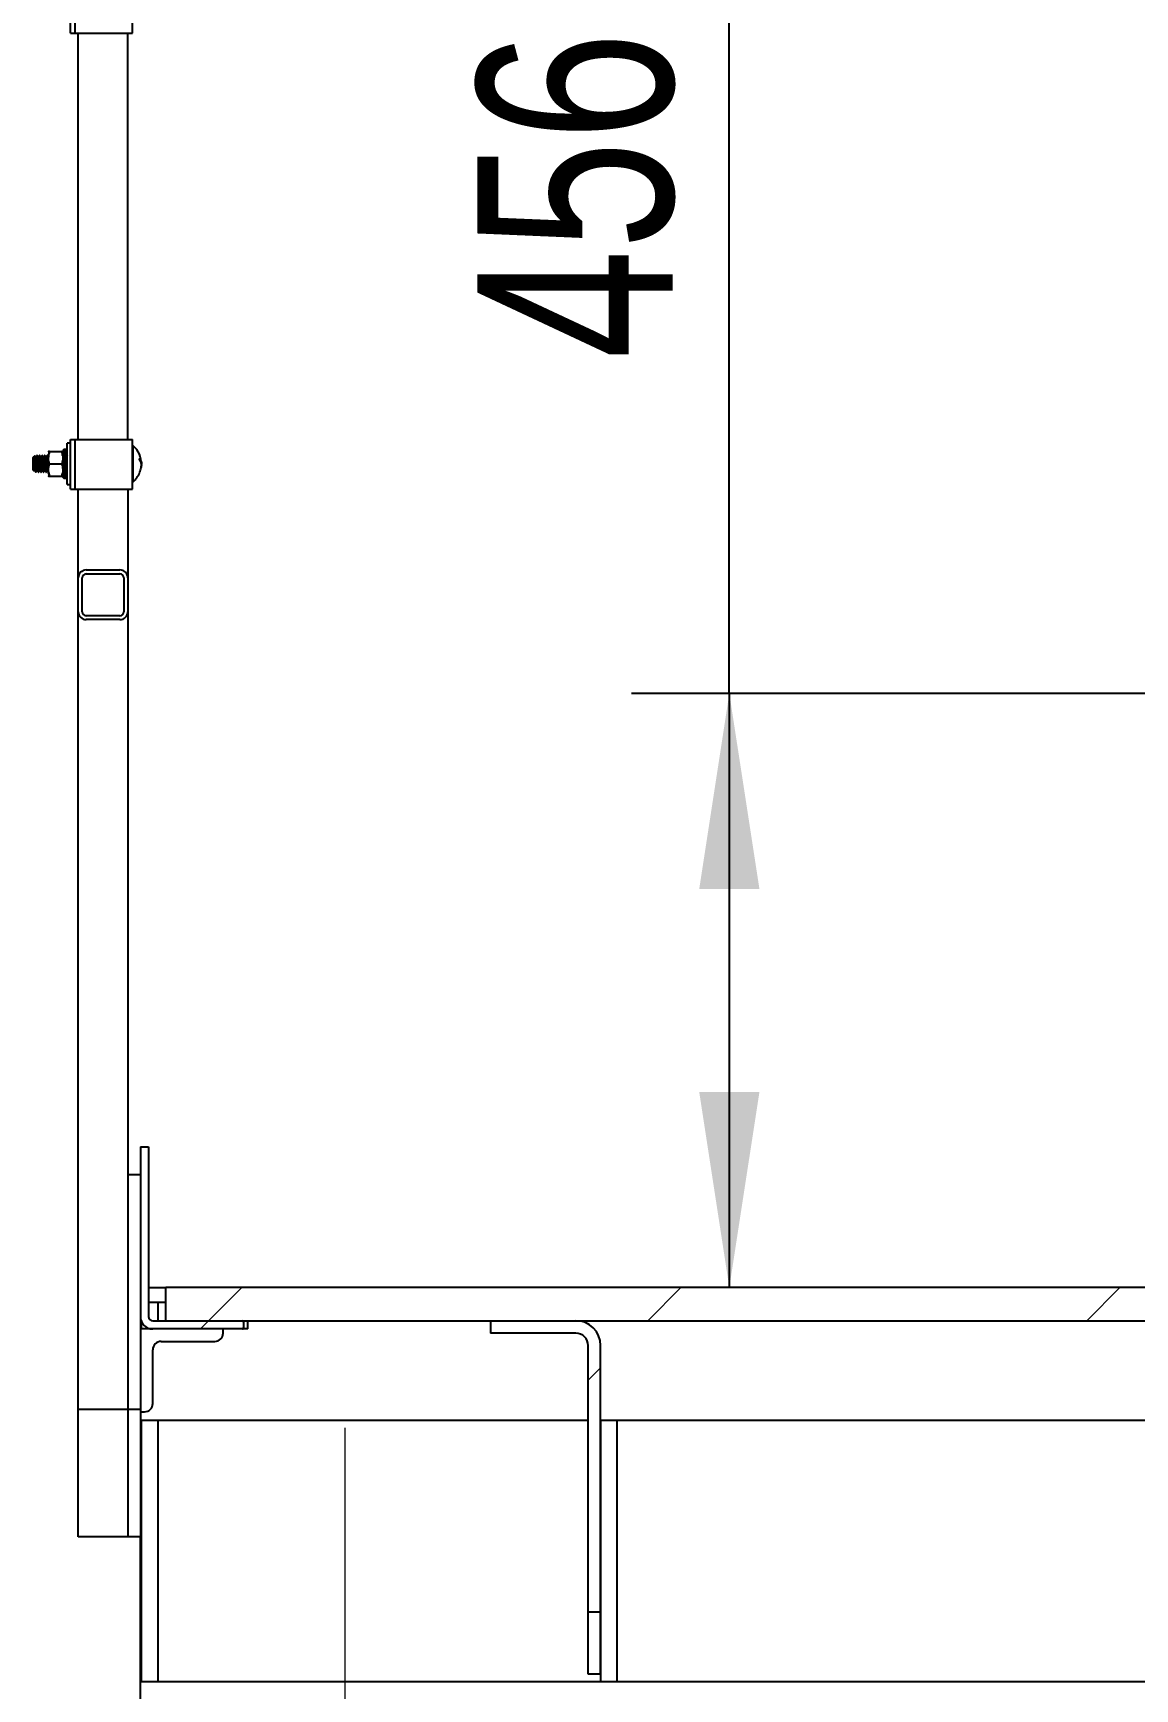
# Model space of a CAD drawing. Header units: millimetres. Extents: x 1293 to 41893, y 1011 to 26911.
# Drawn here: x 29469 to 30032, y 6471 to 7318 of the extents above; entities that cross this region are included whole.
import ezdxf

# ---------------------------------------------------------------- set-up
doc = ezdxf.new("R2010")
doc.units = ezdxf.units.MM
doc.header["$LTSCALE"] = 50
doc.linetypes.add('CENTERX2', pattern=[20.32, 12.7, -2.54, 2.54, -2.54])
doc.layers.add('CAPA_1', color=7, linetype='Continuous')
doc.layers.add('STRUC', color=4, linetype='Continuous')
doc.styles.add('SLDTEXTSTYLE0', font='TXT', dxfattribs={"width": 0.75})
doc.dimstyles.new('SLDDIMSTYLE0', dxfattribs={"dimtxt": 100, "dimasz": 100, "dimexe": 0, "dimexo": 0.0625, "dimgap": 25, "dimtad": 2, "dimdec": 0, "dimlfac": 1.5, "dimrnd": 1e-09, "dimzin": 12, "dimdsep": 46, "dimtxsty": 'SLDTEXTSTYLE0', "dimsah": 1, "dimcen": 0.09, "dimadec": 0, "dimazin": 3, "dimtfac": 1, "dimtdec": 0, "dimtofl": 0, "dimtmove": 0, "dimatfit": 3, "dimfxl": 1, "dimfrac": 2, "dimtolj": 1, "dimtzin": 12, "dimarcsym": 0})
doc.dimstyles.new('SLDDIMSTYLE3', dxfattribs={"dimtxt": 0.18, "dimasz": 100, "dimexe": 0, "dimexo": 0.0625, "dimgap": 0, "dimtad": 0, "dimtih": 1, "dimtoh": 1, "dimdec": 0, "dimrnd": 1e-09, "dimzin": 0, "dimdsep": 46, "dimtxsty": 'Standard', "dimsah": 1, "dimcen": 0.09, "dimadec": 0, "dimazin": 0, "dimtfac": 100, "dimtdec": 0, "dimtofl": 0, "dimtmove": 0, "dimatfit": 3, "dimfxl": 1, "dimfrac": 2, "dimtolj": 1, "dimtzin": 0, "dimarcsym": 0})

# ---------------------------------------------------------------- blocks, each defined once
blk = doc.blocks.new('_D_34')
at = {"layer": 'CAPA_1', "transparency": 16777216}
for p, q in [((29824.99, 6979.97), (29824.99, 7372.75)), ((30369.98, 6979.97), (29774.99, 6979.97)), ((29824.99, 6979.97), (29824.99, 6676.03))]:
    blk.add_line(p, q, dxfattribs=at)
for points in [[(29824.99, 6979.97), (29809.61, 6879.97), (29840.38, 6879.97)], [(29824.99, 6676.03), (29840.38, 6776.03), (29809.61, 6776.03)]]:
    blk.add_solid(points, dxfattribs=at)
at = {"layer": 'CAPA_1', "transparency": 16777216, "insert": (29696.09, 7151.09), "char_height": 100, "attachment_point": 1, "rotation": 90, "style": 'SLDTEXTSTYLE0'}
blk.add_mtext('456', dxfattribs=at)
blk = doc.blocks.new('_D_35')
at = {"layer": 'CAPA_1', "transparency": 16777216}
for p, q in [((30433.48, 6916.47), (30433.48, 4682.7)), ((29628.31, 5040.86), (29628.31, 4682.7)), ((29628.31, 4732.7), (30433.48, 4732.7))]:
    blk.add_line(p, q, dxfattribs=at)
for points in [[(29628.31, 4732.7), (29728.31, 4717.31), (29728.31, 4748.08)], [(30433.48, 4732.7), (30333.48, 4748.08), (30333.48, 4717.31)]]:
    blk.add_solid(points, dxfattribs=at)
at = {"layer": 'CAPA_1', "transparency": 16777216, "insert": (29883.11, 4861.6), "char_height": 100, "attachment_point": 1, "style": 'SLDTEXTSTYLE0'}
blk.add_mtext('1208', dxfattribs=at)

msp = doc.modelspace()

# ---------------------------------------------------------------- hatches: boundary and pattern name
at = {"layer": 'CAPA_1', "linetype": 'Continuous', "lineweight": 18}
h = msp.add_hatch(dxfattribs=at)
h.set_pattern_fill('ANSI32', color=256, scale=50, style=0)
edge = h.paths.add_edge_path(flags=0)
edge.add_arc((29496.1415566, 7039.0007932), 4.064, 90, 180)
edge.add_line((29492.0775566, 7039.0007932), (29492.0775566, 7021.7287932))
edge.add_arc((29496.1415566, 7021.7287932), 4.064, 180, 270)
edge.add_line((29496.1415566, 7017.6647932), (29513.4135566, 7017.6647932))
edge.add_arc((29513.4135566, 7021.7287932), 4.064, 270, 360)
edge.add_line((29517.4775566, 7021.7287932), (29517.4775566, 7039.0007932))
edge.add_arc((29513.4135566, 7039.0007932), 4.064, 0, 90.0000000001)
edge.add_line((29513.4135566, 7043.0647932), (29496.1415566, 7043.0647932))
edge = h.paths.add_edge_path(flags=0)
edge.add_line((29513.4135566, 7019.6967932), (29496.1415566, 7019.6967932))
edge.add_arc((29496.1415566, 7021.7287932), 2.032, 180, 270, ccw=False)
edge.add_line((29494.1095566, 7021.7287932), (29494.1095566, 7039.0007932))
edge.add_arc((29496.1415566, 7039.0007932), 2.032, 90, 180, ccw=False)
edge.add_line((29496.1415566, 7041.0327932), (29513.4135566, 7041.0327932))
edge.add_arc((29513.4135566, 7039.0007932), 2.032, 0, 90.0000000002, ccw=False)
edge.add_line((29515.4455566, 7039.0007932), (29515.4455566, 7021.7287932))
edge.add_arc((29513.4135566, 7021.7287932), 2.032, 270, 360, ccw=False)
h = msp.add_hatch(dxfattribs=at)
h.set_pattern_fill('ANSI32', color=256, scale=50, style=0)
edge = h.paths.add_edge_path(flags=0)
edge.add_arc((29530.1775566, 6661.2147932), 6.35, 180, 270)
edge.add_line((29530.1775566, 6654.8647932), (29575.9850566, 6654.8647932))
edge.add_arc((29575.9850566, 6655.3939599), 0.5291667, 270, 360)
edge.add_line((29576.5142232, 6655.3939599), (29576.5142232, 6658.5689599))
edge.add_arc((29575.9850566, 6658.5689599), 0.5291667, 0, 90)
edge.add_line((29575.9850566, 6659.0981266), (29530.1775566, 6659.0981266))
edge.add_arc((29530.1775566, 6661.2147932), 2.1166667, 180, 270, ccw=False)
edge.add_line((29528.0608899, 6661.2147932), (29528.0608899, 6747.9981266))
edge.add_line((29528.0608899, 6747.9981266), (29523.8275566, 6747.9981266))
edge.add_line((29523.8275566, 6747.9981266), (29523.8275566, 6661.2147932))
h = msp.add_hatch(dxfattribs=at)
h.set_pattern_fill('ANSI34', color=256, scale=50, style=0)
h.paths.add_polyline_path([(30721.1608899, 6659.0981266), (30721.1608899, 6676.0314599), (29536.8442232, 6676.0314599), (29536.8442232, 6659.0981266)], flags=0)
h = msp.add_hatch(dxfattribs=at)
h.set_pattern_fill('ANSI32', color=256, scale=50, angle=3e-322, style=0)
edge = h.paths.add_edge_path(flags=0)
edge.add_line((29752.8108899, 6646.3981266), (29752.8108899, 6510.1686002))
edge.add_line((29752.8108899, 6510.1686002), (29759.1608899, 6510.1686002))
edge.add_line((29759.1608899, 6510.1686002), (29759.1608899, 6646.3981266))
edge.add_arc((29746.4608899, 6646.3981266), 12.7, 0, 90)
edge.add_line((29746.4608899, 6659.0981266), (29702.8108899, 6659.0981266))
edge.add_line((29702.8108899, 6659.0981266), (29702.8108899, 6652.7481266))
edge.add_line((29702.8108899, 6652.7481266), (29746.4608899, 6652.7481266))
edge.add_arc((29746.4608899, 6646.3981266), 6.35, 0, 90, ccw=False)

# ---------------------------------------------------------------- linework, layer by layer
at = {"color": 7, "linetype": 'Continuous', "lineweight": 25}
for p, q in [((29488.1262232, 7317.6647932), (29488.1262232, 7343.0647932)), ((29490.4568899, 7317.6647932), (29490.4568899, 7343.0647932)), ((29519.7902232, 7317.6647932), (29519.7902232, 7343.0647932)), ((29488.1262232, 7317.6647932), (29519.7902232, 7317.6647932)), ((29492.0775566, 7109.7314599), (29492.0775566, 7317.6647932)), ((29517.4775566, 7109.7314599), (29517.4775566, 7317.6647932)), ((29488.1262232, 7107.9746266), (29486.4328899, 7107.9746266)), ((29486.4328899, 7086.8079599), (29486.4328899, 7107.9746266)), ((29488.1262232, 7109.7314599), (29519.7902232, 7109.7314599)), ((29488.1262232, 7084.3314599), (29488.1262232, 7109.7314599)), ((29490.4568899, 7084.3314599), (29490.4568899, 7109.7314599)), ((29519.7902232, 7084.3314599), (29519.7902232, 7109.7314599)), ((29520.0511682, 7106.6269049), (29519.7902232, 7106.3659599)), ((29520.0511682, 7106.6269049), (29520.0511682, 7088.1556816)), ((29469.1211061, 7100.7785863), (29468.9902232, 7100.6477035)), ((29468.9902232, 7094.134883), (29468.9902232, 7100.6477035)), ((29469.8377108, 7101.495191), (29469.1767781, 7100.8342583)), ((29469.9671463, 7097.3912932), (29469.9671463, 7100.37887)), ((29470.4556387, 7100.7785863), (29470.3032602, 7100.7785863)), ((29471.1068899, 7101.6246266), (29470.9440694, 7101.6246266)), ((29471.7582028, 7100.7785863), (29471.6058243, 7100.7785863)), ((29472.409454, 7101.6246266), (29472.2466335, 7101.6246266)), ((29473.0607669, 7100.7785863), (29472.9083885, 7100.7785863)), ((29473.7120181, 7101.6246266), (29473.5491976, 7101.6246266)), ((29474.363331, 7100.7785863), (29474.2109526, 7100.7785863)), ((29475.0145822, 7101.6246266), (29474.8517617, 7101.6246266)), ((29475.6658951, 7100.7785863), (29475.5135167, 7100.7785863)), ((29476.3171463, 7101.6246266), (29476.1543258, 7101.6246266)), ((29476.7997442, 7103.7412932), (29476.7724232, 7103.6939719)), ((29477.3667792, 7097.3912932), (29483.5864006, 7097.3912932)), ((29477.3669655, 7103.7412932), (29483.5862144, 7103.7412932)), ((29484.1807566, 7103.6939719), (29484.1534356, 7103.7412932)), ((29484.7099232, 7104.7572932), (29484.1807566, 7104.2281266)), ((29484.1807566, 7104.2281266), (29484.1807566, 7090.5544599)), ((29485.9037232, 7104.7572932), (29484.7099232, 7104.7572932)), ((29484.7099232, 7104.7572932), (29484.7099232, 7090.0255216)), ((29486.4328899, 7104.2281266), (29485.9037232, 7104.7572932)), ((29485.9037232, 7090.0255216), (29485.9037232, 7104.7572932)), ((29486.5557649, 7101.6059911), (29486.4328899, 7101.3939845)), ((29488.1262232, 7101.4907112), (29488.056593, 7101.6108501)), ((29523.3953328, 7099.8314282), (29523.5533007, 7099.8662009)), ((29468.9902232, 7094.134883), (29469.4240444, 7093.7010618)), ((29469.4806036, 7093.7085122), (29469.6520448, 7094.0040001)), ((29469.6415361, 7094.0040001), (29469.7938811, 7094.0040001)), ((29470.2927873, 7093.1579599), (29470.4556079, 7093.1579599)), ((29470.9441002, 7094.0040001), (29471.0964452, 7094.0040001)), ((29471.5953515, 7093.1579599), (29471.758172, 7093.1579599)), ((29472.2466643, 7094.0040001), (29472.3990093, 7094.0040001)), ((29472.8979156, 7093.1579599), (29473.0607361, 7093.1579599)), ((29473.5492284, 7094.0040001), (29473.7015734, 7094.0040001)), ((29474.2004797, 7093.1579599), (29474.3633002, 7093.1579599)), ((29474.8517925, 7094.0040001), (29475.0041375, 7094.0040001)), ((29475.5030438, 7093.1579599), (29475.6658643, 7093.1579599)), ((29476.1543566, 7094.0040001), (29476.3067016, 7094.0040001)), ((29476.7724232, 7091.0886146), (29476.7997442, 7091.0412932)), ((29477.3669655, 7091.0412932), (29483.5862144, 7091.0412932)), ((29483.5862144, 7091.0412932), (29483.9927706, 7092.6095566)), ((29484.1534356, 7091.0412932), (29484.1807566, 7091.0886146)), ((29484.7099232, 7090.0255216), (29484.1807566, 7090.5546718)), ((29484.1807566, 7090.5544599), (29484.7099232, 7090.0252932)), ((29484.7099232, 7090.0255216), (29485.9037232, 7090.0255216)), ((29484.7099232, 7090.0252932), (29485.9037232, 7090.0252932)), ((29486.4328899, 7090.5546718), (29485.9037232, 7090.0255216)), ((29485.9037232, 7090.0252932), (29486.4328899, 7090.5544599)), ((29486.4328899, 7093.7411786), (29486.5853781, 7094.0040001)), ((29488.0167649, 7094.0264263), (29488.1262232, 7093.8377987)), ((29519.7902232, 7088.4166266), (29520.0511682, 7088.1556816)), ((29486.4328899, 7086.8079599), (29488.1262232, 7086.8079599)), ((29488.1262232, 7084.3314599), (29519.7902232, 7084.3314599)), ((29492.0775566, 6548.5647932), (29492.0775566, 7084.3314599)), ((29517.4775566, 7084.3314599), (29517.4775566, 6548.5647932)), ((29494.1095566, 7021.7287932), (29494.1095566, 7039.0007932)), ((29496.1415566, 7043.0647932), (29513.4135566, 7043.0647932)), ((29496.1415566, 7041.0327932), (29513.4135566, 7041.0327932)), ((29515.4455566, 7039.0007932), (29515.4455566, 7021.7287932)), ((29513.4135566, 7019.6967932), (29496.1415566, 7019.6967932)), ((29513.4135566, 7017.6647932), (29496.1415566, 7017.6647932)), ((29523.8275566, 6747.9981266), (29528.0608899, 6747.9981266)), ((29523.8275566, 6747.9981266), (29523.8275566, 6548.5647932)), ((29528.0608899, 6747.9981266), (29528.0608899, 6661.2147932)), ((29523.8275566, 6733.6981266), (29517.4775566, 6733.6981266)), ((29536.8442232, 6659.0981266), (29536.8442232, 6676.0314599)), ((30721.1608899, 6676.0314599), (29536.8442232, 6676.0314599)), ((29530.1775566, 6659.0981266), (30721.1608899, 6659.0981266)), ((29576.5142232, 6658.5689599), (29576.5142232, 6655.3939599)), ((29578.8608899, 6654.8647932), (29578.8608899, 6659.0981266)), ((29702.8108899, 6659.0981266), (29702.8108899, 6652.7481266)), ((29578.8608899, 6654.8647932), (29523.8275566, 6654.8647932)), ((29534.4108899, 6648.5147932), (29561.9275566, 6648.5147932)), ((29566.1608899, 6652.7481266), (29566.1608899, 6654.8647932)), ((29746.4608899, 6652.7481266), (29702.8108899, 6652.7481266)), ((29530.1775566, 6616.7647932), (29530.1775566, 6644.2814599)), ((29752.8108899, 6478.2981266), (29752.8108899, 6646.3981266)), ((29759.1608899, 6478.2981266), (29759.1608899, 6646.3981266)), ((29523.8275566, 6613.6981266), (29492.0775566, 6613.6981266)), ((29523.8275566, 6612.5314599), (29525.9442232, 6612.5314599)), ((29523.8275566, 6608.2981266), (29752.8108899, 6608.2981266)), ((29759.1608899, 6608.2981266), (30486.1442232, 6608.2981266)), ((29523.8275566, 6548.5647932), (29492.0775566, 6548.5647932)), ((29752.8108899, 6510.1686002), (29759.1608899, 6510.1686002)), ((29759.1608899, 6478.2981266), (29752.8108899, 6478.2981266))]:
    msp.add_line(p, q, dxfattribs=at)
for centre, radius, start, end in [((29519.9595566, 7106.4844932), 0.1693333, 49.9286035059, 57.2473242368), ((29512.3101264, 7097.3912932), 12.0520968, 358.2645266354, 49.9286035048), ((29512.3101264, 7097.3912932), 12.0520968, 310.0713964953, 337.2934563028), ((29519.9595566, 7088.2980932), 0.1693333, 302.7526757636, 310.0713964945), ((29496.1415566, 7039.0007932), 4.064, 90, 180), ((29496.1415566, 7039.0007932), 2.032, 90, 180), ((29513.4135566, 7039.0007932), 4.064, 0, 90), ((29513.4135566, 7039.0007932), 2.032, 0, 90), ((29496.1415566, 7021.7287932), 4.064, 180, 270), ((29496.1415566, 7021.7287932), 2.032, 180, 270), ((29513.4135566, 7021.7287932), 4.064, 270, 0), ((29513.4135566, 7021.7287932), 2.032, 270, 0), ((29530.1775566, 6661.2147932), 6.35, 180, 270), ((29530.1775566, 6661.2147932), 2.1166667, 180, 270), ((29575.9850566, 6658.5689599), 0.5291667, 0, 90), ((29746.4608899, 6646.3981266), 12.7, 0, 90), ((29534.4108899, 6644.2814599), 4.2333333, 90, 180), ((29561.9275566, 6652.7481266), 4.2333333, 270, 0), ((29575.9850566, 6655.3939599), 0.5291667, 270.0000000004, 0), ((29746.4608899, 6646.3981266), 6.35, 0, 90), ((29525.9442232, 6616.7647932), 4.2333333, 270, 0)]:
    msp.add_arc(centre, radius, start, end, dxfattribs=at)
for points, knots in [([(29469.1211061, 7100.1254381), (29469.1211061, 7100.1870145), (29469.1211061, 7100.3548416), (29469.1211061, 7100.5662717), (29469.1211061, 7100.7219336), (29469.1211061, 7100.7910945), (29469.1211061, 7100.7739032), (29469.1211061, 7100.7716832)], [0, 0, 0, 0, 0.1526011998, 0.4159164212, 0.6792316426, 0.9585764717, 1, 1, 1, 1]), ([(29469.1211061, 7100.7374427), (29469.1317084, 7100.7565316), (29469.1688949, 7100.8234842), (29469.235273, 7100.5986842), (29469.3148783, 7099.8495536), (29469.398051, 7098.7209533), (29469.4786819, 7097.3921789), (29469.5593303, 7096.0580782), (29469.6424499, 7094.9455194), (29469.7146147, 7094.2151348), (29469.7613505, 7094.1185204), (29469.7808703, 7094.0781682)], [0, 0, 0, 0, 0.0492385413, 0.1727001517, 0.2954756688, 0.4193160214, 0.5423216711, 0.6653273208, 0.7891676734, 0.9119431905, 1, 1, 1, 1]), ([(29469.450915, 7093.7279325), (29469.44398, 7093.7236529), (29469.4225297, 7093.7104157), (29469.3843316, 7094.1446091), (29469.3408222, 7094.9454192), (29469.2947565, 7096.0299862), (29469.2507461, 7097.2375713), (29469.205302, 7098.4301246), (29469.1624444, 7099.4500581), (29469.1341518, 7099.9122998), (29469.1211061, 7100.1254381)], [0, 0, 0, 0, 0.0672288945, 0.2079414266, 0.3469904503, 0.4840675616, 0.6200200407, 0.7534596215, 0.8863209804, 1, 1, 1, 1]), ([(29469.1211061, 7100.1254381), (29469.1314994, 7100.0170477), (29469.1685512, 7099.6306391), (29469.2353271, 7098.7183166), (29469.3158354, 7097.3914131), (29469.3965175, 7096.0637888), (29469.4796248, 7094.9233542), (29469.5594389, 7094.2201753), (29469.6142517, 7093.9177911), (29469.6415263, 7094.0040666), (29469.6415369, 7094.0040999)], [0, 0, 0, 0, 0.0612507016, 0.2183570454, 0.3744044686, 0.5304518918, 0.6875582356, 0.843313708, 0.9999395719, 1, 1, 1, 1]), ([(29469.1951409, 7100.8158955), (29469.2175974, 7100.8460036), (29469.2936825, 7100.9480134), (29469.4261886, 7100.7475739), (29469.5779402, 7100.1786381), (29469.7408665, 7099.2411113), (29469.8650806, 7098.246422), (29469.9420283, 7097.601737), (29469.9671463, 7097.3912932)], [0, 0, 0, 0, 0.0798747908, 0.2706242467, 0.4706937597, 0.6781190778, 0.8949287831, 1, 1, 1, 1]), ([(29469.9671463, 7100.37887), (29469.9526393, 7100.6647987), (29469.923672, 7101.2357327), (29469.8880396, 7101.5680219), (29469.8683988, 7101.4883689), (29469.863678, 7101.4692237)], [0, 0, 0, 0, 0.4324967276, 0.8635967957, 1, 1, 1, 1]), ([(29470.3123861, 7100.762854), (29470.230427, 7100.9041111), (29470.0868577, 7101.151554), (29469.9433797, 7101.3991536), (29469.8818086, 7101.5054066)], [0, 0, 0, 0, 0.5708675051, 1, 1, 1, 1]), ([(29470.4735707, 7093.2289466), (29470.4675858, 7093.2014716), (29470.4343493, 7093.048891), (29470.3735506, 7093.4122963), (29470.2937307, 7094.3107524), (29470.210601, 7095.7328884), (29470.1300074, 7097.3850826), (29470.0493679, 7099.0704848), (29469.994548, 7099.9428289), (29469.9671463, 7100.37887)], [0, 0, 0, 0, 0.0353903149, 0.1965380881, 0.3567928077, 0.518433567, 0.678987837, 0.839542107, 1, 1, 1, 1]), ([(29469.9671463, 7097.3912932), (29469.9939685, 7096.8377743), (29470.0477945, 7095.7269907), (29470.1308951, 7094.3281537), (29470.2107763, 7093.3490699), (29470.2653997, 7093.2217811), (29470.2927873, 7093.1579599)], [0, 0, 0, 0, 0.249463779, 0.5006157082, 0.7496140559, 1, 1, 1, 1]), ([(29470.3123459, 7100.7285541), (29470.3276263, 7100.7030867), (29470.364692, 7100.6413104), (29470.4128454, 7100.2514768), (29470.4710281, 7099.6244668), (29470.5379225, 7098.7205289), (29470.6183911, 7097.3908221), (29470.6990838, 7096.0639485), (29470.7821883, 7094.9233115), (29470.8620032, 7094.2201875), (29470.9168158, 7093.9177911), (29470.9440904, 7094.0040666), (29470.944101, 7094.0040999)], [0, 0, 0, 0, 0.07277569334, 0.1765318676, 0.22696986846, 0.35634193598, 0.48484201611, 0.61334209625, 0.74271416377, 0.87097383173, 0.99995023941, 1, 1, 1, 1]), ([(29470.9249956, 7101.6059911), (29470.8428721, 7101.4642521), (29470.6830195, 7101.1883585), (29470.5229821, 7100.9126506), (29470.4451632, 7100.7785863)], [0, 0, 0, 0, 0.5137453212, 1, 1, 1, 1]), ([(29470.4556236, 7100.7785365), (29470.4830058, 7100.7274765), (29470.5376232, 7100.6256306), (29470.6175016, 7099.8422655), (29470.7005993, 7098.7228986), (29470.7812502, 7097.3916593), (29470.8618933, 7096.0582186), (29470.9450143, 7094.9454818), (29471.0171788, 7094.2151411), (29471.0639146, 7094.1185223), (29471.0834344, 7094.0781682)], [0, 0, 0, 0, 0.1298337105, 0.2589708261, 0.3892279515, 0.518607124, 0.6479862966, 0.778243422, 0.9073805376, 1, 1, 1, 1]), ([(29470.9241461, 7101.5458923), (29470.9307839, 7101.5767253), (29470.9646724, 7101.7341394), (29471.0261249, 7101.3717546), (29471.1059496, 7100.4711057), (29471.1890655, 7099.0511456), (29471.2697096, 7097.392482), (29471.3503588, 7095.7266698), (29471.4334592, 7094.3282387), (29471.5133404, 7093.3490486), (29471.5679638, 7093.221774), (29471.5953515, 7093.1579599)], [0, 0, 0, 0, 0.029592437, 0.1510806439, 0.2718955838, 0.3937554496, 0.5147962185, 0.6358369874, 0.7576968532, 0.8785117931, 1, 1, 1, 1]), ([(29471.7761348, 7093.2289466), (29471.7701499, 7093.2014723), (29471.7369133, 7093.0488954), (29471.6761155, 7093.4121958), (29471.596292, 7094.3111125), (29471.5131758, 7095.7315391), (29471.4325318, 7097.3900782), (29471.3518826, 7099.0559238), (29471.2687822, 7100.4543459), (29471.188901, 7101.4335383), (29471.1342775, 7101.5608126), (29471.1068899, 7101.6246266)], [0, 0, 0, 0, 0.0267584354, 0.1486014394, 0.2697692102, 0.3919849584, 0.5133792177, 0.634773477, 0.7569892253, 0.878156996, 1, 1, 1, 1]), ([(29471.6149502, 7100.762854), (29471.5329924, 7100.9041133), (29471.3690434, 7101.1866891), (29471.2051987, 7101.4694439), (29471.1232597, 7101.6108501)], [0, 0, 0, 0, 0.4998983482, 1, 1, 1, 1]), ([(29471.61491, 7100.7285541), (29471.6301904, 7100.7030867), (29471.6672561, 7100.6413104), (29471.7154095, 7100.2514768), (29471.7735922, 7099.6244668), (29471.8404866, 7098.7205289), (29471.9209552, 7097.3908221), (29472.001648, 7096.0639485), (29472.0847524, 7094.9233115), (29472.1645673, 7094.2201875), (29472.2193799, 7093.9177911), (29472.2466545, 7094.0040666), (29472.2466651, 7094.0040999)], [0, 0, 0, 0, 0.07277569334, 0.1765318676, 0.22696986846, 0.35634193598, 0.48484201611, 0.61334209625, 0.74271416377, 0.87097383173, 0.99995023941, 1, 1, 1, 1]), ([(29472.2275598, 7101.6059911), (29472.1454362, 7101.4642521), (29471.9855836, 7101.1883585), (29471.8255462, 7100.9126506), (29471.7477273, 7100.7785863)], [0, 0, 0, 0, 0.5137453212, 1, 1, 1, 1]), ([(29471.7581877, 7100.7785365), (29471.7855699, 7100.7274765), (29471.8401873, 7100.6256306), (29471.9200657, 7099.8422655), (29472.0031634, 7098.7228986), (29472.0838143, 7097.3916593), (29472.1644574, 7096.0582186), (29472.2475784, 7094.9454818), (29472.3197429, 7094.2151411), (29472.3664787, 7094.1185223), (29472.3859985, 7094.0781682)], [0, 0, 0, 0, 0.1298337105, 0.2589708261, 0.3892279515, 0.518607124, 0.6479862966, 0.778243422, 0.9073805376, 1, 1, 1, 1]), ([(29472.2267102, 7101.5458923), (29472.233348, 7101.5767253), (29472.2672365, 7101.7341394), (29472.328689, 7101.3717546), (29472.4085137, 7100.4711057), (29472.4916296, 7099.0511456), (29472.5722737, 7097.392482), (29472.6529229, 7095.7266698), (29472.7360233, 7094.3282387), (29472.8159045, 7093.3490486), (29472.8705279, 7093.221774), (29472.8979156, 7093.1579599)], [0, 0, 0, 0, 0.029592437, 0.1510806439, 0.2718955838, 0.3937554496, 0.5147962185, 0.6358369874, 0.7576968532, 0.8785117931, 1, 1, 1, 1]), ([(29473.0786989, 7093.2289466), (29473.072714, 7093.2014723), (29473.0394774, 7093.0488954), (29472.9786796, 7093.4121958), (29472.8988561, 7094.3111125), (29472.8157399, 7095.7315391), (29472.7350959, 7097.3900782), (29472.6544467, 7099.0559238), (29472.5713463, 7100.4543459), (29472.4914651, 7101.4335383), (29472.4368416, 7101.5608126), (29472.409454, 7101.6246266)], [0, 0, 0, 0, 0.0267584354, 0.1486014394, 0.2697692102, 0.3919849584, 0.5133792177, 0.634773477, 0.7569892253, 0.878156996, 1, 1, 1, 1]), ([(29472.9175143, 7100.762854), (29472.8355565, 7100.9041133), (29472.6716075, 7101.1866891), (29472.5077628, 7101.4694439), (29472.4258238, 7101.6108501)], [0, 0, 0, 0, 0.4998983482, 1, 1, 1, 1]), ([(29472.9174741, 7100.7285541), (29472.9327545, 7100.7030867), (29472.9698202, 7100.6413104), (29473.0179736, 7100.2514768), (29473.0761563, 7099.6244668), (29473.1430507, 7098.7205289), (29473.2235193, 7097.3908221), (29473.3042121, 7096.0639485), (29473.3873165, 7094.9233115), (29473.4671314, 7094.2201875), (29473.521944, 7093.9177911), (29473.5492186, 7094.0040666), (29473.5492292, 7094.0040999)], [0, 0, 0, 0, 0.07277569334, 0.1765318676, 0.22696986846, 0.35634193598, 0.48484201611, 0.61334209625, 0.74271416377, 0.87097383173, 0.99995023941, 1, 1, 1, 1]), ([(29473.5301239, 7101.6059911), (29473.4480003, 7101.4642521), (29473.2881477, 7101.1883585), (29473.1281103, 7100.9126506), (29473.0502914, 7100.7785863)], [0, 0, 0, 0, 0.5137453212, 1, 1, 1, 1]), ([(29473.0607518, 7100.7785365), (29473.088134, 7100.7274765), (29473.1427514, 7100.6256306), (29473.2226298, 7099.8422655), (29473.3057275, 7098.7228986), (29473.3863784, 7097.3916593), (29473.4670215, 7096.0582186), (29473.5501425, 7094.9454818), (29473.622307, 7094.2151411), (29473.6690428, 7094.1185223), (29473.6885627, 7094.0781682)], [0, 0, 0, 0, 0.1298337105, 0.2589708261, 0.3892279515, 0.518607124, 0.6479862966, 0.778243422, 0.9073805376, 1, 1, 1, 1]), ([(29473.5292743, 7101.5458923), (29473.5359121, 7101.5767253), (29473.5698006, 7101.7341394), (29473.6312531, 7101.3717546), (29473.7110778, 7100.4711057), (29473.7941937, 7099.0511456), (29473.8748378, 7097.392482), (29473.955487, 7095.7266698), (29474.0385874, 7094.3282387), (29474.1184686, 7093.3490486), (29474.173092, 7093.221774), (29474.2004797, 7093.1579599)], [0, 0, 0, 0, 0.029592437, 0.1510806439, 0.2718955838, 0.3937554496, 0.5147962185, 0.6358369874, 0.7576968532, 0.8785117931, 1, 1, 1, 1]), ([(29474.381263, 7093.2289466), (29474.3752781, 7093.2014723), (29474.3420415, 7093.0488954), (29474.2812437, 7093.4121958), (29474.2014202, 7094.3111125), (29474.118304, 7095.7315391), (29474.03766, 7097.3900782), (29473.9570108, 7099.0559238), (29473.8739104, 7100.4543459), (29473.7940292, 7101.4335383), (29473.7394057, 7101.5608126), (29473.7120181, 7101.6246266)], [0, 0, 0, 0, 0.0267584354, 0.1486014394, 0.2697692102, 0.3919849584, 0.5133792177, 0.634773477, 0.7569892253, 0.878156996, 1, 1, 1, 1]), ([(29474.2200784, 7100.762854), (29474.1381206, 7100.9041133), (29473.9741716, 7101.1866891), (29473.8103269, 7101.4694439), (29473.7283879, 7101.6108501)], [0, 0, 0, 0, 0.4998983482, 1, 1, 1, 1]), ([(29474.2200382, 7100.7285541), (29474.2353186, 7100.7030867), (29474.2723843, 7100.6413104), (29474.3205377, 7100.2514768), (29474.3787204, 7099.6244668), (29474.4456148, 7098.7205289), (29474.5260834, 7097.3908221), (29474.6067762, 7096.0639485), (29474.6898806, 7094.9233115), (29474.7696955, 7094.2201875), (29474.8245081, 7093.9177911), (29474.8517827, 7094.0040666), (29474.8517933, 7094.0040999)], [0, 0, 0, 0, 0.07277569334, 0.1765318676, 0.22696986846, 0.35634193598, 0.48484201611, 0.61334209625, 0.74271416377, 0.87097383173, 0.99995023941, 1, 1, 1, 1]), ([(29474.832688, 7101.6059911), (29474.7505644, 7101.4642521), (29474.5907118, 7101.1883585), (29474.4306744, 7100.9126506), (29474.3528555, 7100.7785863)], [0, 0, 0, 0, 0.5137453212, 1, 1, 1, 1]), ([(29474.3633159, 7100.7785365), (29474.3906981, 7100.7274765), (29474.4453155, 7100.6256306), (29474.5251939, 7099.8422655), (29474.6082916, 7098.7228986), (29474.6889425, 7097.3916593), (29474.7695856, 7096.0582186), (29474.8527066, 7094.9454818), (29474.9248711, 7094.2151411), (29474.9716069, 7094.1185223), (29474.9911268, 7094.0781682)], [0, 0, 0, 0, 0.12983371048, 0.25897082614, 0.3892279515, 0.51860712405, 0.6479862966, 0.77824342195, 0.90738053762, 1, 1, 1, 1]), ([(29474.8318384, 7101.5458923), (29474.8384762, 7101.5767253), (29474.8723647, 7101.7341394), (29474.9338172, 7101.3717546), (29475.0136419, 7100.4711057), (29475.0967578, 7099.0511456), (29475.1774019, 7097.392482), (29475.2580511, 7095.7266698), (29475.3411515, 7094.3282387), (29475.4210327, 7093.3490486), (29475.4756561, 7093.221774), (29475.5030438, 7093.1579599)], [0, 0, 0, 0, 0.029592437, 0.1510806439, 0.2718955838, 0.3937554496, 0.5147962185, 0.6358369874, 0.7576968532, 0.8785117931, 1, 1, 1, 1]), ([(29475.6838271, 7093.2289466), (29475.6778422, 7093.2014723), (29475.6446057, 7093.0488954), (29475.5838078, 7093.4121958), (29475.5039843, 7094.3111125), (29475.4208681, 7095.7315391), (29475.3402241, 7097.3900782), (29475.2595749, 7099.0559238), (29475.1764745, 7100.4543459), (29475.0965933, 7101.4335383), (29475.0419698, 7101.5608126), (29475.0145822, 7101.6246266)], [0, 0, 0, 0, 0.0267584354, 0.1486014394, 0.2697692102, 0.3919849584, 0.5133792177, 0.634773477, 0.7569892253, 0.878156996, 1, 1, 1, 1]), ([(29475.5226425, 7100.762854), (29475.4406847, 7100.9041133), (29475.2767357, 7101.1866891), (29475.112891, 7101.4694439), (29475.030952, 7101.6108501)], [0, 0, 0, 0, 0.4998983482, 1, 1, 1, 1]), ([(29475.5226023, 7100.7285541), (29475.5378828, 7100.7030867), (29475.5749484, 7100.6413104), (29475.6231018, 7100.2514768), (29475.6812845, 7099.6244668), (29475.7481789, 7098.7205289), (29475.8286475, 7097.3908221), (29475.9093403, 7096.0639485), (29475.9924447, 7094.9233115), (29476.0722596, 7094.2201875), (29476.1270722, 7093.9177911), (29476.1543468, 7094.0040666), (29476.1543574, 7094.0040999)], [0, 0, 0, 0, 0.07277569334, 0.1765318676, 0.22696986846, 0.35634193598, 0.48484201611, 0.61334209625, 0.74271416377, 0.87097383173, 0.99995023941, 1, 1, 1, 1]), ([(29476.1352521, 7101.6059911), (29476.0531285, 7101.4642521), (29475.8932759, 7101.1883585), (29475.7332385, 7100.9126506), (29475.6554196, 7100.7785863)], [0, 0, 0, 0, 0.5137453212, 1, 1, 1, 1]), ([(29475.66588, 7100.7785365), (29475.6932622, 7100.7274765), (29475.7478796, 7100.6256306), (29475.827758, 7099.8422655), (29475.9108557, 7098.7228986), (29475.9915066, 7097.3916593), (29476.0721497, 7096.0582186), (29476.1552707, 7094.9454818), (29476.2274352, 7094.2151411), (29476.274171, 7094.1185223), (29476.2936909, 7094.0781682)], [0, 0, 0, 0, 0.1298337105, 0.2589708261, 0.3892279515, 0.518607124, 0.6479862966, 0.778243422, 0.9073805376, 1, 1, 1, 1]), ([(29476.1344025, 7101.5458923), (29476.1410403, 7101.5767254), (29476.1749288, 7101.7341397), (29476.2363813, 7101.371747), (29476.3162061, 7100.471133), (29476.3993216, 7099.0510434), (29476.479967, 7097.3928605), (29476.5606112, 7095.7252528), (29476.6437305, 7094.3335475), (29476.717056, 7093.4109827), (29476.7649802, 7093.2892747), (29476.7856846, 7093.2366941)], [0, 0, 0, 0, 0.030494854, 0.1556878261, 0.2801869999, 0.4057629645, 0.530494854, 0.6552267435, 0.7808027081, 0.905301882, 1, 1, 1, 1]), ([(29476.9684284, 7093.1579599), (29476.9410408, 7093.2217811), (29476.8864173, 7093.3490699), (29476.8065361, 7094.3281537), (29476.7234355, 7095.7269907), (29476.6427873, 7097.3912932), (29476.5621392, 7099.0555958), (29476.4790386, 7100.4544328), (29476.3991574, 7101.4335166), (29476.3445339, 7101.5608053), (29476.3171463, 7101.6246266)], [0, 0, 0, 0, 0.125192972, 0.2496921459, 0.3752681105, 0.5, 0.6247318895, 0.7503078541, 0.874807028, 1, 1, 1, 1]), ([(29476.8252066, 7100.762854), (29476.7432488, 7100.9041133), (29476.5792998, 7101.1866891), (29476.4154551, 7101.4694439), (29476.3335161, 7101.6108501)], [0, 0, 0, 0, 0.4998983482, 1, 1, 1, 1]), ([(29477.3667792, 7097.3912932), (29477.2029867, 7097.9424345), (29476.8718495, 7099.0566694), (29476.7507661, 7100.7075429), (29476.9286426, 7102.2856523), (29477.2199681, 7103.2531249), (29477.3669655, 7103.7412932)], [0, 0, 0, 0, 0.2646061211, 0.5349506065, 0.7653448938, 1, 1, 1, 1]), ([(29477.3669655, 7091.0412932), (29477.2031409, 7091.5924528), (29476.8719395, 7092.7067235), (29476.750757, 7094.3576156), (29476.9285422, 7095.9357083), (29477.2198106, 7096.9031435), (29477.3667792, 7097.3912932)], [0, 0, 0, 0, 0.2646176718, 0.5349733347, 0.7653562273, 1, 1, 1, 1]), ([(29477.3669655, 7103.7412932), (29477.1309328, 7103.7412932), (29476.8087439, 7103.7412932), (29476.8321962, 7103.7412932), (29476.8384676, 7103.7412932)], [0, 0, 0, 0, 0.7325908634, 1, 1, 1, 1]), ([(29477.3669655, 7103.7412932), (29477.1948041, 7103.1904567), (29476.8911051, 7102.2187607), (29476.8529064, 7101.2138373), (29476.8363618, 7100.7785863)], [0, 0, 0, 0, 0.5668814546, 1, 1, 1, 1]), ([(29484.0608001, 7101.5761476), (29484.0398397, 7101.8078805), (29483.9733739, 7102.5427074), (29483.7435569, 7103.2541851), (29483.5862144, 7103.7412932)], [0, 0, 0, 0, 0.31535719519, 1, 1, 1, 1]), ([(29483.5862144, 7103.7412932), (29483.7500389, 7103.1901336), (29484.0812403, 7102.075863), (29484.2024229, 7100.4249709), (29484.0246377, 7098.8468781), (29483.7333692, 7097.8794429), (29483.5864006, 7097.3912932)], [0, 0, 0, 0, 0.2646176718, 0.5349733347, 0.7653562273, 1, 1, 1, 1]), ([(29484.1125775, 7103.7412932), (29484.1196558, 7103.7412932), (29484.1461257, 7103.7412932), (29483.8229608, 7103.7412932), (29483.5862144, 7103.7412932)], [0, 0, 0, 0, 0.2674126992, 1, 1, 1, 1]), ([(29483.5864006, 7097.3912932), (29483.7501932, 7096.8401519), (29484.0813303, 7095.7259171), (29484.2024138, 7094.0750436), (29484.0245373, 7092.4969341), (29483.7332117, 7091.5294615), (29483.5862144, 7091.0412932)], [0, 0, 0, 0, 0.2646061211, 0.5349506065, 0.7653448938, 1, 1, 1, 1]), ([(29523.5527803, 7099.2571368), (29523.537023, 7099.2842399), (29523.5133362, 7099.3249819), (29523.4839669, 7099.3940623), (29523.458271, 7099.4763598), (29523.4364659, 7099.5930006), (29523.426591, 7099.706079), (29523.4279197, 7099.7834425), (29523.4343886, 7099.8280585), (29523.4466166, 7099.8579432), (29523.4826888, 7099.8932955), (29523.5216233, 7099.8783559), (29523.5533007, 7099.8662009)], [0, 0, 0, 0, 0.1233524476, 0.1854260276, 0.2439658661, 0.3733248258, 0.5051333537, 0.5686087787, 0.6258152448, 0.6800887999, 0.7397181001, 1, 1, 1, 1]), ([(29523.4460513, 7099.7530231), (29523.5646215, 7099.5810749), (29523.8128904, 7099.22104), (29524.0360722, 7098.7034944), (29524.099869, 7098.3634859), (29524.12652, 7098.2214481)], [0, 0, 0, 0, 0.3473830263, 0.7273705136, 1, 1, 1, 1]), ([(29524.3354512, 7097.4381532), (29524.2999561, 7097.6370343), (29524.2273176, 7098.0440324), (29523.9686804, 7098.658477), (29523.6921034, 7099.0565906), (29523.5527803, 7099.2571368)], [0, 0, 0, 0, 0.32168253469, 0.65830376378, 1, 1, 1, 1]), ([(29523.5533007, 7099.8662009), (29523.7003122, 7099.6535273), (29523.9760935, 7099.2545692), (29524.2305753, 7098.6399929), (29524.3007604, 7098.2456584), (29524.3360205, 7098.0475491)], [0, 0, 0, 0, 0.3622869742, 0.6796201183, 1, 1, 1, 1]), ([(29524.335336, 7096.6740754), (29524.3380392, 7096.7181375), (29524.3421732, 7096.7855224), (29524.3468381, 7096.8667351), (29524.3511574, 7096.9383122), (29524.3551496, 7096.9996678), (29524.3568334, 7097.0277399), (29524.3565904, 7097.0245442), (29524.3556395, 7097.0076517), (29524.3539315, 7096.9746558), (29524.3500632, 7096.9001233), (29524.3442379, 7096.7937915), (29524.3382969, 7096.707201), (29524.3363335, 7096.6785848)], [0, 0, 0, 0, 0.1233151206, 0.1885879016, 0.2438513873, 0.3731577999, 0.5049398105, 0.5669528257, 0.6251234307, 0.6779327204, 0.738699305, 0.9136461422, 1, 1, 1, 1]), ([(29524.3360205, 7098.0475491), (29524.3387144, 7098.019125), (29524.3428336, 7097.9756619), (29524.3474305, 7097.9035212), (29524.3516357, 7097.8189182), (29524.3554139, 7097.7014792), (29524.3568478, 7097.5878172), (29524.3563946, 7097.5105354), (29524.3553031, 7097.4666394), (29524.3534557, 7097.4375542), (29524.3482725, 7097.40471), (29524.3411848, 7097.4231976), (29524.3354512, 7097.4381532)], [0, 0, 0, 0, 0.123368602, 0.1886422488, 0.2439426824, 0.3732877385, 0.5051248159, 0.5674942331, 0.6258510014, 0.6783000254, 0.7397612934, 1, 1, 1, 1]), ([(29469.7808675, 7094.0264263), (29469.8630256, 7093.8848879), (29470.0274025, 7093.6017062), (29470.1915896, 7093.3183339), (29470.2737136, 7093.1765954)], [0, 0, 0, 0, 0.4998149342, 1, 1, 1, 1]), ([(29470.4727507, 7093.1730524), (29470.5549141, 7093.3148495), (29470.7154303, 7093.591867), (29470.8761546, 7093.8688141), (29470.9546089, 7094.0040001)], [0, 0, 0, 0, 0.51187047632, 1, 1, 1, 1]), ([(29471.0834316, 7094.0264263), (29471.1655897, 7093.8848879), (29471.3299666, 7093.6017062), (29471.4941537, 7093.3183339), (29471.5762777, 7093.1765954)], [0, 0, 0, 0, 0.4998149342, 1, 1, 1, 1]), ([(29471.7753148, 7093.1730524), (29471.8574782, 7093.3148495), (29472.0179944, 7093.591867), (29472.1787187, 7093.8688141), (29472.257173, 7094.0040001)], [0, 0, 0, 0, 0.5118704763, 1, 1, 1, 1]), ([(29472.3859957, 7094.0264263), (29472.4681538, 7093.8848879), (29472.6325307, 7093.6017062), (29472.7967179, 7093.3183339), (29472.8788418, 7093.1765954)], [0, 0, 0, 0, 0.4998149342, 1, 1, 1, 1]), ([(29473.0778789, 7093.1730524), (29473.1600423, 7093.3148495), (29473.3205585, 7093.591867), (29473.4812828, 7093.8688141), (29473.5597371, 7094.0040001)], [0, 0, 0, 0, 0.5118704763, 1, 1, 1, 1]), ([(29473.6885598, 7094.0264263), (29473.7707179, 7093.8848879), (29473.9350948, 7093.6017062), (29474.099282, 7093.3183339), (29474.1814059, 7093.1765954)], [0, 0, 0, 0, 0.4998149342, 1, 1, 1, 1]), ([(29474.380443, 7093.1730524), (29474.4626065, 7093.3148495), (29474.6231226, 7093.591867), (29474.7838469, 7093.8688141), (29474.8623012, 7094.0040001)], [0, 0, 0, 0, 0.5118704763, 1, 1, 1, 1]), ([(29474.9911239, 7094.0264263), (29475.073282, 7093.8848879), (29475.2376589, 7093.6017062), (29475.4018461, 7093.3183339), (29475.48397, 7093.1765954)], [0, 0, 0, 0, 0.4998149342, 1, 1, 1, 1]), ([(29475.6830071, 7093.1730524), (29475.7651706, 7093.3148495), (29475.9256867, 7093.591867), (29476.086411, 7093.8688141), (29476.1648653, 7094.0040001)], [0, 0, 0, 0, 0.5118704763, 1, 1, 1, 1]), ([(29476.293688, 7094.0264263), (29476.3758461, 7093.8848879), (29476.540223, 7093.6017062), (29476.7044102, 7093.3183339), (29476.7865341, 7093.1765954)], [0, 0, 0, 0, 0.4998149342, 1, 1, 1, 1]), ([(29476.8406023, 7091.0412932), (29476.833524, 7091.0412932), (29476.8070542, 7091.0412932), (29477.130219, 7091.0412932), (29477.3669655, 7091.0412932)], [0, 0, 0, 0, 0.2674126992, 1, 1, 1, 1]), ([(29476.8932168, 7093.1991083), (29476.9139945, 7092.9698326), (29476.9803629, 7092.2374752), (29477.2095375, 7091.5283891), (29477.3669655, 7091.0412932)], [0, 0, 0, 0, 0.31306527406, 1, 1, 1, 1]), ([(29483.5862144, 7091.0412932), (29483.822247, 7091.0412932), (29484.1444359, 7091.0412932), (29484.1209836, 7091.0412932), (29484.1147123, 7091.0412932)], [0, 0, 0, 0, 0.7325908634, 1, 1, 1, 1]), ([(29523.4281019, 7092.7390847), (29523.4281177, 7092.7391657), (29523.4281503, 7092.7393336), (29523.4344136, 7092.7555094), (29523.4464427, 7092.7861121), (29523.4737859, 7092.8556555), (29523.5121926, 7092.9541336), (29523.5425774, 7093.0353087), (29523.5527683, 7093.0625344)], [0, 0, 0, 0, 0.1104238001, 0.2287846953, 0.3400930085, 0.4625774368, 0.8197511375, 1, 1, 1, 1]), ([(29523.5527683, 7093.0625344), (29523.6916559, 7093.4601437), (29523.9683139, 7094.2521637), (29524.2271957, 7095.4653859), (29524.2998785, 7096.2777646), (29524.335336, 7096.6740754)], [0, 0, 0, 0, 0.3405057233, 0.678272376, 1, 1, 1, 1]), ([(29524.3363335, 7096.6785848), (29524.3123598, 7096.2810567), (29524.2882535, 7095.8813308), (29524.2061495, 7095.4908403), (29524.2056981, 7095.4886934)], [0, 0, 0, 0, 0.9945020075, 1, 1, 1, 1])]:
    msp.add_open_spline(points, degree=3, knots=knots, dxfattribs=at)
at = {"layer": 'CAPA_1', "linetype": 'CENTERX2', "lineweight": 18, "ltscale": 0.666667}
msp.add_line((29628.3062232, 6604.3581266), (29628.3062232, 5104.3581266), dxfattribs=at)
at = {"layer": 'STRUC', "linetype": 'Continuous', "lineweight": 25}
for p, q in [((29528.0608899, 6676.0154599), (29536.8442232, 6676.0154599)), ((29528.0608899, 6668.5647932), (29536.8442232, 6668.5647932)), ((29532.7875566, 6668.5647932), (29532.7875566, 6659.0981266)), ((29524.3208899, 6658.7608259), (29524.3208899, 6654.8647932)), ((29524.3208899, 6608.2981266), (29524.3208899, 6474.5087932)), ((29532.7875566, 6608.2981266), (29532.7875566, 6474.5087932)), ((29759.2275566, 6474.5087932), (29759.2275566, 6608.2981266)), ((29767.6942232, 6474.5087932), (29767.6942232, 6608.2981266)), ((29523.8275566, 5241.6581266), (29523.8275566, 6548.5647932)), ((29523.8275566, 6474.5087932), (32835.610707, 6474.5087932))]:
    msp.add_line(p, q, dxfattribs=at)

# ---------------------------------------------------------------- dimensions: what is measured, and where the dimension line sits
at = {"layer": 'CAPA_1'}
for base, p1, p2, angle, picture, middle in [((29824.9938655, 6676.0314599), (30433.4775501, 6979.9687932), (29536.8442232, 6676.0314599), 90, '_D_34', (29824.9938655, 7261.9200793)), ((30433.4775501, 4732.6981266), (29628.3062232, 5104.3581266), (30433.4775501, 6979.9687932), 0, '_D_35', (30030.8918867, 4732.6981266))]:
    dim = msp.add_linear_dim(base=base, p1=p1, p2=p2, angle=angle, dimstyle='SLDDIMSTYLE0', dxfattribs=at)
    dim.commit()
    dim.dimension.update_dxf_attribs({"geometry": picture, "text_midpoint": middle, "dimtype": 160})

# ---------------------------------------------------------------- leaders
msp.add_leader([(30356.7651351, 7146.6246634), (29845.8396507, 7608.9030482)], dimstyle='SLDDIMSTYLE3', dxfattribs=at)

doc.saveas('drawing.dxf')
